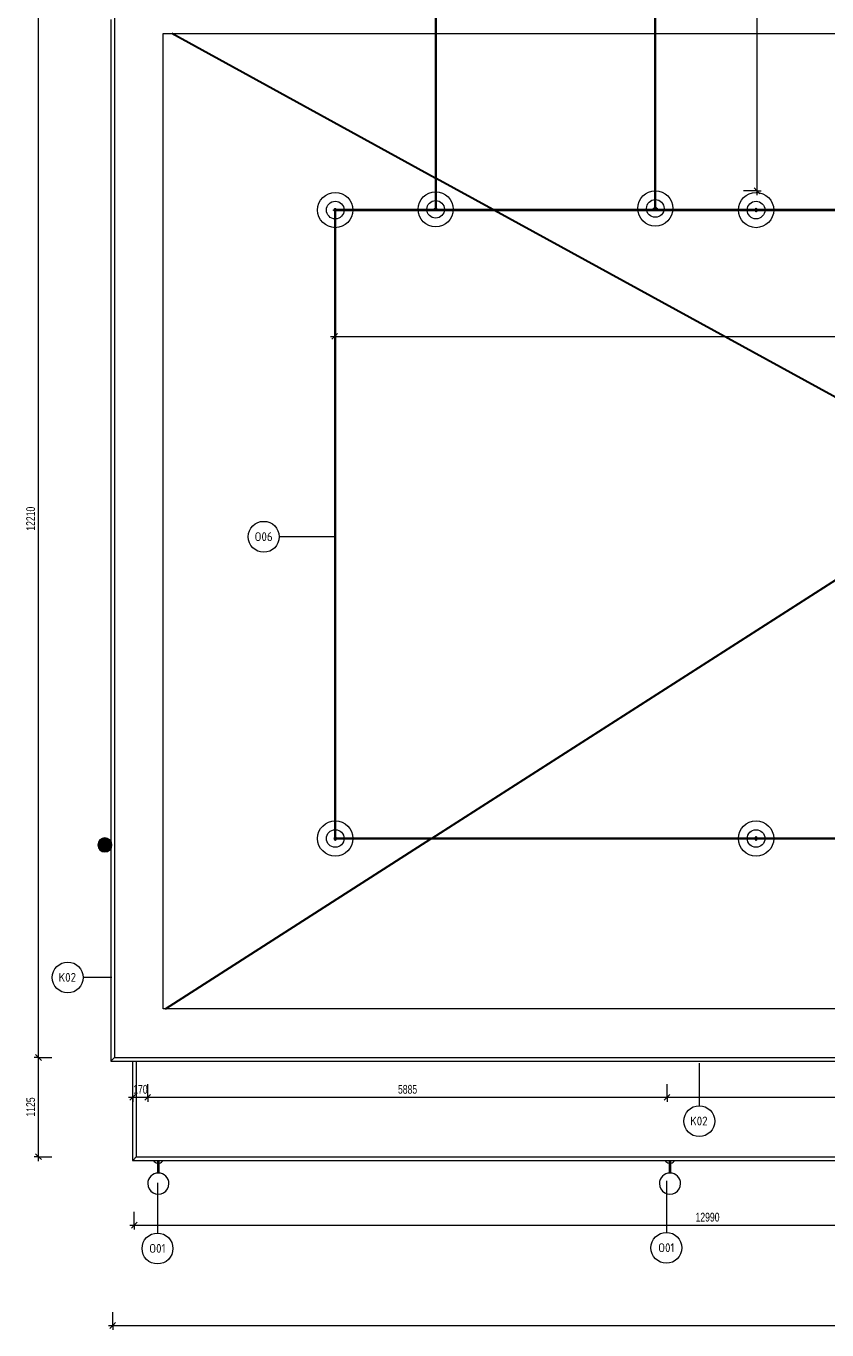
# Model space of a CAD drawing. Header units: millimetres. Extents: x -2665 to 226309, y -45352 to 20466.
# Drawn here: x -2665 to 6413, y -31229 to -16450 of the extents above; entities that cross this region are included whole.
import ezdxf

# ---------------------------------------------------------------- set-up
doc = ezdxf.new("R2010")
doc.units = ezdxf.units.MM
for name, color, linetype, lineweight in [('A-ANNO-DIMS', 211, 'Continuous', 9), ('A-ANNO-DIMS-50', 211, 'Continuous', 9), ('A-FLOR-HRAL', 11, 'Continuous', 13), ('A-FLOR-HRAL-IDEN', 2, 'Continuous', 9), ('A-ROOF', 132, 'Continuous', 13), ('A-ROOF-IDEN', 132, 'Continuous', 9), ('A-ROOF-OTLN', 132, 'Continuous', 13), ('E-LITE-EQPM', 33, 'Continuous', 13), ('E-LITE-EQPM-IDEN', 33, 'Continuous', 9), ('E-POWR-DROP', 130, 'Continuous', 13), ('Q-SPCQ', 91, 'Continuous', 13)]:
    doc.layers.add(name, color=color, linetype=linetype, lineweight=lineweight)
doc.styles.add('Arial_1', font='arial.ttf', dxfattribs={"width": 0.7, "height": 100})
doc.styles.add('ISOCPEUR', font='isocpeur.ttf', dxfattribs={"width": 0.9, "height": 100})
doc.dimstyles.new('Vnitřní_-_průhledné', dxfattribs={"dimscale": 304.8, "dimtxt": 102.02594, "dimasz": 0.213255, "dimexe": 0.164042, "dimexo": 0.0625, "dimgap": 0.032808, "dimtad": 1, "dimdec": 0, "dimrnd": 5, "dimzin": 0, "dimdsep": 46, "dimtxsty": 'Arial_1', "dimblk1": 'OBLIQUE', "dimblk2": 'OBLIQUE', "dimsah": 1, "dimcen": 0.09, "dimdle": 0.164042, "dimazin": 0, "dimtfac": 1, "dimtdec": 4, "dimtix": 1, "dimtmove": 0, "dimatfit": 3, "dimfxl": 0.492126, "dimfxlon": 1, "dimtvp": 1, "dimtolj": 1, "dimtzin": 0, "dimarcsym": 2})

# ---------------------------------------------------------------- blocks, each defined once
blk = doc.blocks.new('parapet_ext - parapet_ext-V14-STŘECHA NÁVRH A')
at = {"layer": 'Q-SPCQ'}
h = blk.add_hatch(dxfattribs=at)
h.set_pattern_fill('FP_13', color=11, style=0, pattern_type=2)
h.set_pattern_definition([(315, (20538.8, -1405.4), (176.7767, 176.7767), [])])
h.paths.add_polyline_path([(-400, 300), (-400, 300), (166, 300)])
blk = doc.blocks.new('Zábradlí - Záchytný systém kotva-1301747-STŘECHA NÁVRH A')
at = {"layer": 'A-FLOR-HRAL', "flags": 128}
for points in [[(-17, -4), (-17, -4), (-17, -4), (-17, -4), (-18, -4), (-18, -4), (-18, -4), (-18, -4), (-18, -4), (-18, -4), (-19, -4), (-19, -4), (-19, -4), (-19, -3), (-19, -3), (-19, -3), (-19, -3), (-19, -3), (-20, -3), (-20, -3), (-20, -3), (-20, -3), (-20, -3), (-20, -2), (-20, -2), (-20, -2), (-20, -2), (-21, -2), (-21, -2), (-21, -2), (-21, -1), (-21, -1), (-21, -1), (-21, -1), (-21, -1), (-21, -1), (-21, -1), (-21, 0), (-21, 0), (-21, 0), (-21, 0), (-21, 0), (-21, 0), (-21, 1), (-21, 1), (-21, 1), (-21, 1), (-21, 1), (-21, 1), (-21, 2), (-21, 2), (-21, 2), (-20, 2), (-20, 2), (-20, 2), (-20, 2), (-20, 2), (-20, 3), (-20, 3), (-20, 3), (-20, 3), (-20, 3), (-19, 3), (-19, 3), (-19, 3), (-19, 3), (-19, 4), (-19, 4), (-19, 4), (-18, 4), (-18, 4), (-18, 4), (-18, 4), (-18, 4), (-18, 4), (-18, 4), (-17, 4), (-17, 4), (-17, 4), (-17, 4)], [(-17, 4), (-17, 4), (-17, 4), (-17, 4), (-17, 4), (-17, 4), (-16, 4), (-16, 4), (-16, 4), (-16, 4), (-16, 4), (-15, 4), (-15, 4), (-15, 4), (-14, 4), (-14, 4)], [(17, 4), (17, 4), (17, 4), (17, 4), (17, 4), (17, 4), (16, 4), (16, 4), (16, 4), (16, 4), (16, 4), (15, 4), (15, 4), (15, 4), (14, 4), (14, 4), (13, 4), (13, 4), (13, 4), (12, 4), (12, 4), (11, 4), (11, 4), (10, 4), (10, 4), (9, 4), (8, 4), (8, 4), (7, 4), (7, 4), (6, 4), (5, 4), (5, 4), (4, 4), (3, 4), (3, 4), (2, 4), (1, 4), (1, 4), (0, 4), (-1, 4), (-1, 4), (-2, 4), (-3, 4), (-3, 4), (-4, 4), (-5, 4), (-5, 4), (-6, 4), (-6, 4), (-7, 4), (-8, 4), (-8, 4), (-9, 4), (-9, 4), (-10, 4), (-11, 4), (-11, 4), (-12, 4), (-12, 4), (-13, 4), (-13, 4), (-13, 4), (-14, 4), (-14, 4), (-15, 4), (-15, 4), (-15, 4), (-15, 4), (-16, 4), (-16, 4), (-16, 4), (-16, 4), (-17, 4), (-17, 4), (-17, 4), (-17, 4), (-17, 4), (-17, 4), (-17, 4)], [(14, 4), (14, 4), (14, 4), (15, 4), (15, 4), (15, 4), (16, 4), (16, 4), (16, 4), (16, 4), (16, 4), (17, 4), (17, 4), (17, 4), (17, 4), (17, 4), (17, 4)], [(17, 4), (17, 4), (17, 4), (17, 4), (17, 4), (18, 4), (18, 4), (18, 4), (18, 4), (18, 4), (18, 4), (19, 4), (19, 4), (19, 3), (19, 3), (19, 3), (19, 3), (19, 3), (19, 3), (20, 3), (20, 3), (20, 3), (20, 3), (20, 2), (20, 2), (20, 2), (20, 2), (20, 2), (20, 2), (21, 2), (21, 1), (21, 1), (21, 1), (21, 1), (21, 1), (21, 1), (21, 1), (21, 0), (21, 0), (21, 0), (21, 0), (21, 0), (21, 0), (21, -1), (21, -1), (21, -1), (21, -1), (21, -1), (21, -1), (21, -2), (20, -2), (20, -2), (20, -2), (20, -2), (20, -2), (20, -2), (20, -2), (20, -3), (20, -3), (20, -3), (20, -3), (19, -3), (19, -3), (19, -3), (19, -3), (19, -3), (19, -4), (19, -4), (18, -4), (18, -4), (18, -4), (18, -4), (18, -4), (18, -4), (18, -4), (17, -4), (17, -4), (17, -4), (17, -4), (17, -4)], [(-14, -4), (-14, -4), (-15, -4), (-15, -4), (-15, -4), (-15, -4), (-16, -4), (-16, -4), (-16, -4), (-16, -4), (-17, -4), (-17, -4), (-17, -4), (-17, -4), (-17, -4), (-17, -4), (-17, -4)], [(-17, -4), (-17, -4), (-17, -4), (-17, -4), (-17, -4), (-17, -4), (-16, -4), (-16, -4), (-16, -4), (-16, -4), (-16, -4), (-15, -4), (-15, -4), (-15, -4), (-14, -4), (-14, -4), (-14, -4), (-13, -4), (-13, -4), (-12, -4), (-12, -4), (-11, -4), (-11, -4), (-10, -4), (-10, -4), (-9, -4), (-9, -4), (-8, -4), (-7, -4), (-7, -4), (-6, -4), (-6, -4), (-5, -4), (-4, -4), (-4, -4), (-3, -4), (-2, -4), (-2, -4), (-1, -4), (0, -4), (0, -4), (1, -4), (2, -4), (2, -4), (3, -4), (4, -4), (4, -4), (5, -4), (6, -4), (6, -4), (7, -4), (8, -4), (8, -4), (9, -4), (9, -4), (10, -4), (10, -4), (11, -4), (11, -4), (12, -4), (12, -4), (13, -4), (13, -4), (14, -4), (14, -4), (14, -4), (15, -4), (15, -4), (15, -4), (16, -4), (16, -4), (16, -4), (16, -4), (16, -4), (17, -4), (17, -4), (17, -4), (17, -4), (17, -4), (17, -4)], [(17, -4), (17, -4), (17, -4), (17, -4), (17, -4), (17, -4), (16, -4), (16, -4), (16, -4), (16, -4), (16, -4), (15, -4), (15, -4), (15, -4), (14, -4), (14, -4)]]:
    blk.add_lwpolyline(points, dxfattribs=at)
at = {"layer": 'A-FLOR-HRAL'}
for radius in [200, 100]:
    blk.add_circle((0, 0), radius, dxfattribs=at)
for radius, start, end in [(15, 109.6343, 160.3657), (12, 114.8172, 155.1828), (10, 120, 150), (15, 15.5155, 70.3657), (12, 19.6686, 65.1828), (10, 23.8217, 60), (15, 199.6343, 344.5393), (12, 204.8172, 340.3999), (10, 210, 336.2605)]:
    blk.add_arc((0, 0), radius, start, end, dxfattribs=at)
blk = doc.blocks.new('Zábradlí - Záchytný systém kotva-V17-STŘECHA NÁVRH A')
at = {"layer": 'A-FLOR-HRAL', "flags": 128}
for points in [[(-17, -4), (-17, -4), (-17, -4), (-17, -4), (-18, -4), (-18, -4), (-18, -4), (-18, -4), (-18, -4), (-18, -4), (-19, -4), (-19, -4), (-19, -4), (-19, -3), (-19, -3), (-19, -3), (-19, -3), (-19, -3), (-20, -3), (-20, -3), (-20, -3), (-20, -3), (-20, -3), (-20, -2), (-20, -2), (-20, -2), (-20, -2), (-21, -2), (-21, -2), (-21, -2), (-21, -1), (-21, -1), (-21, -1), (-21, -1), (-21, -1), (-21, -1), (-21, -1), (-21, 0), (-21, 0), (-21, 0), (-21, 0), (-21, 0), (-21, 0), (-21, 1), (-21, 1), (-21, 1), (-21, 1), (-21, 1), (-21, 1), (-21, 2), (-21, 2), (-21, 2), (-20, 2), (-20, 2), (-20, 2), (-20, 2), (-20, 2), (-20, 3), (-20, 3), (-20, 3), (-20, 3), (-20, 3), (-19, 3), (-19, 3), (-19, 3), (-19, 3), (-19, 4), (-19, 4), (-19, 4), (-18, 4), (-18, 4), (-18, 4), (-18, 4), (-18, 4), (-18, 4), (-18, 4), (-17, 4), (-17, 4), (-17, 4), (-17, 4)], [(-17, 4), (-17, 4), (-17, 4), (-17, 4), (-17, 4), (-17, 4), (-16, 4), (-16, 4), (-16, 4), (-16, 4), (-16, 4), (-15, 4), (-15, 4), (-15, 4), (-14, 4), (-14, 4)], [(17, 4), (17, 4), (17, 4), (17, 4), (17, 4), (17, 4), (16, 4), (16, 4), (16, 4), (16, 4), (16, 4), (15, 4), (15, 4), (15, 4), (14, 4), (14, 4), (13, 4), (13, 4), (13, 4), (12, 4), (12, 4), (11, 4), (11, 4), (10, 4), (10, 4), (9, 4), (8, 4), (8, 4), (7, 4), (7, 4), (6, 4), (5, 4), (5, 4), (4, 4), (3, 4), (3, 4), (2, 4), (1, 4), (1, 4), (0, 4), (-1, 4), (-1, 4), (-2, 4), (-3, 4), (-3, 4), (-4, 4), (-5, 4), (-5, 4), (-6, 4), (-6, 4), (-7, 4), (-8, 4), (-8, 4), (-9, 4), (-9, 4), (-10, 4), (-11, 4), (-11, 4), (-12, 4), (-12, 4), (-13, 4), (-13, 4), (-13, 4), (-14, 4), (-14, 4), (-15, 4), (-15, 4), (-15, 4), (-15, 4), (-16, 4), (-16, 4), (-16, 4), (-16, 4), (-17, 4), (-17, 4), (-17, 4), (-17, 4), (-17, 4), (-17, 4), (-17, 4)], [(14, 4), (14, 4), (14, 4), (15, 4), (15, 4), (15, 4), (16, 4), (16, 4), (16, 4), (16, 4), (16, 4), (17, 4), (17, 4), (17, 4), (17, 4), (17, 4), (17, 4)], [(17, 4), (17, 4), (17, 4), (17, 4), (17, 4), (18, 4), (18, 4), (18, 4), (18, 4), (18, 4), (18, 4), (19, 4), (19, 4), (19, 3), (19, 3), (19, 3), (19, 3), (19, 3), (19, 3), (20, 3), (20, 3), (20, 3), (20, 3), (20, 2), (20, 2), (20, 2), (20, 2), (20, 2), (20, 2), (21, 2), (21, 1), (21, 1), (21, 1), (21, 1), (21, 1), (21, 1), (21, 1), (21, 0), (21, 0), (21, 0), (21, 0), (21, 0), (21, 0), (21, -1), (21, -1), (21, -1), (21, -1), (21, -1), (21, -1), (21, -2), (20, -2), (20, -2), (20, -2), (20, -2), (20, -2), (20, -2), (20, -2), (20, -3), (20, -3), (20, -3), (20, -3), (19, -3), (19, -3), (19, -3), (19, -3), (19, -3), (19, -4), (19, -4), (18, -4), (18, -4), (18, -4), (18, -4), (18, -4), (18, -4), (18, -4), (17, -4), (17, -4), (17, -4), (17, -4), (17, -4)], [(-14, -4), (-14, -4), (-15, -4), (-15, -4), (-15, -4), (-15, -4), (-16, -4), (-16, -4), (-16, -4), (-16, -4), (-17, -4), (-17, -4), (-17, -4), (-17, -4), (-17, -4), (-17, -4), (-17, -4)], [(-17, -4), (-17, -4), (-17, -4), (-17, -4), (-17, -4), (-17, -4), (-16, -4), (-16, -4), (-16, -4), (-16, -4), (-16, -4), (-15, -4), (-15, -4), (-15, -4), (-14, -4), (-14, -4), (-14, -4), (-13, -4), (-13, -4), (-12, -4), (-12, -4), (-11, -4), (-11, -4), (-10, -4), (-10, -4), (-9, -4), (-9, -4), (-8, -4), (-7, -4), (-7, -4), (-6, -4), (-6, -4), (-5, -4), (-4, -4), (-4, -4), (-3, -4), (-2, -4), (-2, -4), (-1, -4), (0, -4), (0, -4), (1, -4), (2, -4), (2, -4), (3, -4), (4, -4), (4, -4), (5, -4), (6, -4), (6, -4), (7, -4), (8, -4), (8, -4), (9, -4), (9, -4), (10, -4), (10, -4), (11, -4), (11, -4), (12, -4), (12, -4), (13, -4), (13, -4), (14, -4), (14, -4), (14, -4), (15, -4), (15, -4), (15, -4), (16, -4), (16, -4), (16, -4), (16, -4), (16, -4), (17, -4), (17, -4), (17, -4), (17, -4), (17, -4), (17, -4)], [(17, -4), (17, -4), (17, -4), (17, -4), (17, -4), (17, -4), (16, -4), (16, -4), (16, -4), (16, -4), (16, -4), (15, -4), (15, -4), (15, -4), (14, -4), (14, -4)]]:
    blk.add_lwpolyline(points, dxfattribs=at)
at = {"layer": 'A-FLOR-HRAL'}
for radius in [200, 100]:
    blk.add_circle((0, 0), radius, dxfattribs=at)
for radius, start, end in [(15, 109.6343, 164.4845), (12, 114.8172, 160.3314), (10, 120, 156.1783), (15, 15.5155, 70.3657), (12, 19.6686, 65.1828), (10, 23.8217, 60), (15, 195.4607, 250.3657), (12, 199.6001, 245.1828), (10, 203.7395, 240), (15, 289.6343, 344.5393), (10, 300, 336.2605), (12, 294.8172, 340.3999)]:
    blk.add_arc((0, 0), radius, start, end, dxfattribs=at)
blk = doc.blocks.new('Zábradlí - Zábradlí-1224775-STŘECHA NÁVRH A')
for name, p, rotation in [('Zábradlí - Záchytný systém kotva-1301747-STŘECHA NÁVRH A', (840, -18535), 180), ('Zábradlí - Záchytný systém kotva-V17-STŘECHA NÁVRH A', (5610, -18535), 89.99999999999982), ('Zábradlí - Záchytný systém kotva-V17-STŘECHA NÁVRH A', (10381, -18535), 89.99999999999982), ('Zábradlí - Záchytný systém kotva-1301747-STŘECHA NÁVRH A', (15151, -18535), 89.99999999999982), ('Zábradlí - Záchytný systém kotva-1301747-STŘECHA NÁVRH A', (840, -25659), 269.9999999999998), ('Zábradlí - Záchytný systém kotva-V17-STŘECHA NÁVRH A', (5610, -25659), 269.9999999999998), ('Zábradlí - Záchytný systém kotva-V17-STŘECHA NÁVRH A', (10381, -25659), 269.9999999999998)]:
    blk.add_blockref(name, p, dxfattribs=dict(rotation=rotation))
blk.add_blockref('Zábradlí - Záchytný systém kotva-1301747-STŘECHA NÁVRH A', (15151, -25659))
blk = doc.blocks.new('Typ horního madla - Horní madlo_Vnitřní_-1225290-STŘECHA NÁVRH A')
at = {"layer": 'A-FLOR-HRAL'}
for p, q in [((835, -18530), (835, -18531)), ((1959, -18530), (835, -18530)), ((835, -18539), (835, -25664)), ((845, -25654), (845, -18540)), ((845, -18540), (5606, -18540)), ((5606, -18530), (1997, -18530)), ((10377, -18530), (5614, -18530)), ((5614, -18540), (10377, -18540)), ((15147, -18530), (10385, -18530)), ((10385, -18540), (15146, -18540)), ((15146, -18540), (15146, -25654)), ((15156, -18530), (15155, -18530)), ((15156, -25655), (15156, -18530)), ((835, -25664), (836, -25664)), ((844, -25664), (5606, -25664)), ((5606, -25654), (845, -25654)), ((10377, -25654), (5614, -25654)), ((5614, -25664), (10377, -25664)), ((15146, -25654), (10385, -25654)), ((10385, -25664), (15156, -25664)), ((15156, -25664), (15156, -25663))]:
    blk.add_line(p, q, dxfattribs=at)
at = {"layer": 'A-FLOR-HRAL', "flags": 128}
for points in [[(835, -25664), (835, -25664), (835, -25663)], [(835, -25663), (835, -25664), (835, -25664)], [(844, -25654), (844, -25654), (845, -25654)], [(845, -25654), (844, -25654), (844, -25654)]]:
    blk.add_lwpolyline(points, dxfattribs=at)
at = {"layer": 'A-FLOR-HRAL'}
for points, knots in [([(835, -18531), (835, -18531), (835, -18530), (835, -18530), (835, -18530), (835, -18530)], [0.8333333, 0.8333333, 0.8333333, 0.8333333, 0.875, 0.9166667, 1, 1, 1, 1]), ([(845, -18540), (845, -18540), (845, -18540), (844, -18540), (844, -18539), (844, -18539)], [0, 0, 0, 0, 0.0833333, 0.125, 0.1666667, 0.1666667, 0.1666667, 0.1666667]), ([(15146, -18540), (15146, -18540), (15147, -18540), (15147, -18540), (15147, -18539), (15147, -18539)], [0, 0, 0, 0, 0.0833333, 0.125, 0.1666667, 0.1666667, 0.1666667, 0.1666667]), ([(15156, -18531), (15156, -18531), (15156, -18530), (15156, -18530), (15156, -18530), (15156, -18530)], [0.8333333, 0.8333333, 0.8333333, 0.8333333, 0.875, 0.9166667, 1, 1, 1, 1]), ([(15147, -25654), (15147, -25654), (15147, -25654), (15147, -25654), (15146, -25654), (15146, -25654)], [-0.1666667, -0.1666667, -0.1666667, -0.1666667, -0.125, -0.0833333, 0, 0, 0, 0]), ([(15156, -25664), (15156, -25664), (15156, -25664), (15156, -25663), (15156, -25663), (15156, -25663)], [-1, -1, -1, -1, -0.9166667, -0.875, -0.8333333, -0.8333333, -0.8333333, -0.8333333])]:
    blk.add_open_spline(points, degree=3, knots=knots, dxfattribs=at)
blk = doc.blocks.new('Typ horního madla - Horní madlo_Vnitřní_-V18-STŘECHA NÁVRH A')
at = {"layer": 'A-FLOR-HRAL'}
for p, q in [((835, -18530), (1959, -18530)), ((835, -18531), (835, -18530)), ((835, -25664), (835, -18539)), ((845, -18540), (1973, -18540)), ((845, -25654), (845, -18540)), ((1983, -18540), (5606, -18540)), ((1997, -18530), (4463, -18530)), ((4473, -18530), (5606, -18530)), ((5614, -18530), (10377, -18530)), ((5614, -18540), (10377, -18540)), ((10385, -18530), (15147, -18530)), ((10385, -18540), (15146, -18540)), ((15146, -18540), (15146, -25654)), ((15155, -18530), (15156, -18530)), ((15156, -18530), (15156, -25655)), ((836, -25664), (835, -25664)), ((5606, -25664), (844, -25664)), ((5606, -25654), (845, -25654)), ((10377, -25654), (5614, -25654)), ((10377, -25664), (5614, -25664)), ((15146, -25654), (10385, -25654)), ((15156, -25664), (10385, -25664)), ((15156, -25663), (15156, -25664))]:
    blk.add_line(p, q, dxfattribs=at)
blk = doc.blocks.new('Zábradlí - Záchytný systém kotva-V23-STŘECHA NÁVRH A')
at = {"layer": 'A-FLOR-HRAL', "flags": 128}
for points in [[(-17, -4), (-17, -4), (-17, -4), (-17, -4), (-18, -4), (-18, -4), (-18, -4), (-18, -4), (-18, -4), (-18, -4), (-19, -4), (-19, -4), (-19, -4), (-19, -3), (-19, -3), (-19, -3), (-19, -3), (-19, -3), (-20, -3), (-20, -3), (-20, -3), (-20, -3), (-20, -3), (-20, -2), (-20, -2), (-20, -2), (-20, -2), (-21, -2), (-21, -2), (-21, -2), (-21, -1), (-21, -1), (-21, -1), (-21, -1), (-21, -1), (-21, -1), (-21, -1), (-21, 0), (-21, 0), (-21, 0), (-21, 0), (-21, 0), (-21, 0), (-21, 1), (-21, 1), (-21, 1), (-21, 1), (-21, 1), (-21, 1), (-21, 2), (-21, 2), (-21, 2), (-20, 2), (-20, 2), (-20, 2), (-20, 2), (-20, 2), (-20, 3), (-20, 3), (-20, 3), (-20, 3), (-20, 3), (-19, 3), (-19, 3), (-19, 3), (-19, 3), (-19, 4), (-19, 4), (-19, 4), (-18, 4), (-18, 4), (-18, 4), (-18, 4), (-18, 4), (-18, 4), (-18, 4), (-17, 4), (-17, 4), (-17, 4), (-17, 4)], [(-17, 4), (-17, 4), (-17, 4), (-17, 4), (-17, 4), (-17, 4), (-16, 4), (-16, 4), (-16, 4), (-16, 4), (-16, 4), (-15, 4), (-15, 4), (-15, 4), (-14, 4), (-14, 4)], [(17, 4), (17, 4), (17, 4), (17, 4), (17, 4), (17, 4), (16, 4), (16, 4), (16, 4), (16, 4), (16, 4), (15, 4), (15, 4), (15, 4), (14, 4), (14, 4), (13, 4), (13, 4), (13, 4), (12, 4), (12, 4), (11, 4), (11, 4), (10, 4), (10, 4), (9, 4), (8, 4), (8, 4), (7, 4), (7, 4), (6, 4), (5, 4), (5, 4), (4, 4), (3, 4), (3, 4), (2, 4), (1, 4), (1, 4), (0, 4), (-1, 4), (-1, 4), (-2, 4), (-3, 4), (-3, 4), (-4, 4), (-5, 4), (-5, 4), (-6, 4), (-6, 4), (-7, 4), (-8, 4), (-8, 4), (-9, 4), (-9, 4), (-10, 4), (-11, 4), (-11, 4), (-12, 4), (-12, 4), (-13, 4), (-13, 4), (-13, 4), (-14, 4), (-14, 4), (-15, 4), (-15, 4), (-15, 4), (-15, 4), (-16, 4), (-16, 4), (-16, 4), (-16, 4), (-17, 4), (-17, 4), (-17, 4), (-17, 4), (-17, 4), (-17, 4), (-17, 4)], [(14, 4), (14, 4), (14, 4), (15, 4), (15, 4), (15, 4), (16, 4), (16, 4), (16, 4), (16, 4), (16, 4), (17, 4), (17, 4), (17, 4), (17, 4), (17, 4), (17, 4)], [(17, 4), (17, 4), (17, 4), (17, 4), (17, 4), (18, 4), (18, 4), (18, 4), (18, 4), (18, 4), (18, 4), (19, 4), (19, 4), (19, 3), (19, 3), (19, 3), (19, 3), (19, 3), (19, 3), (20, 3), (20, 3), (20, 3), (20, 3), (20, 2), (20, 2), (20, 2), (20, 2), (20, 2), (20, 2), (21, 2), (21, 1), (21, 1), (21, 1), (21, 1), (21, 1), (21, 1), (21, 1), (21, 0), (21, 0), (21, 0), (21, 0), (21, 0), (21, 0), (21, -1), (21, -1), (21, -1), (21, -1), (21, -1), (21, -1), (21, -2), (20, -2), (20, -2), (20, -2), (20, -2), (20, -2), (20, -2), (20, -2), (20, -3), (20, -3), (20, -3), (20, -3), (19, -3), (19, -3), (19, -3), (19, -3), (19, -3), (19, -4), (19, -4), (18, -4), (18, -4), (18, -4), (18, -4), (18, -4), (18, -4), (18, -4), (17, -4), (17, -4), (17, -4), (17, -4), (17, -4)], [(-14, -4), (-14, -4), (-15, -4), (-15, -4), (-15, -4), (-15, -4), (-16, -4), (-16, -4), (-16, -4), (-16, -4), (-17, -4), (-17, -4), (-17, -4), (-17, -4), (-17, -4), (-17, -4), (-17, -4)], [(-17, -4), (-17, -4), (-17, -4), (-17, -4), (-17, -4), (-17, -4), (-16, -4), (-16, -4), (-16, -4), (-16, -4), (-16, -4), (-15, -4), (-15, -4), (-15, -4), (-14, -4), (-14, -4), (-14, -4), (-13, -4), (-13, -4), (-12, -4), (-12, -4), (-11, -4), (-11, -4), (-10, -4), (-10, -4), (-9, -4), (-9, -4), (-8, -4), (-7, -4), (-7, -4), (-6, -4), (-6, -4), (-5, -4), (-4, -4), (-4, -4), (-3, -4), (-2, -4), (-2, -4), (-1, -4), (0, -4), (0, -4), (1, -4), (2, -4), (2, -4), (3, -4), (4, -4), (4, -4), (5, -4), (6, -4), (6, -4), (7, -4), (8, -4), (8, -4), (9, -4), (9, -4), (10, -4), (10, -4), (11, -4), (11, -4), (12, -4), (12, -4), (13, -4), (13, -4), (14, -4), (14, -4), (14, -4), (15, -4), (15, -4), (15, -4), (16, -4), (16, -4), (16, -4), (16, -4), (16, -4), (17, -4), (17, -4), (17, -4), (17, -4), (17, -4), (17, -4)], [(17, -4), (17, -4), (17, -4), (17, -4), (17, -4), (17, -4), (16, -4), (16, -4), (16, -4), (16, -4), (16, -4), (15, -4), (15, -4), (15, -4), (14, -4), (14, -4)]]:
    blk.add_lwpolyline(points, dxfattribs=at)
at = {"layer": 'A-FLOR-HRAL'}
for radius in [200, 100]:
    blk.add_circle((0, 0), radius, dxfattribs=at)
for radius, start, end in [(15, 123.0857, 164.4845), (12, 114.8172, 160.3314), (10, 120, 156.1783), (12, 19.6686, 65.1828), (10, 23.8217, 60), (15, 15.5155, 56.9143), (15, 195.4607, 250.3657), (12, 199.6001, 245.1828), (10, 203.7395, 240), (15, 289.6343, 344.5393), (10, 300, 336.2605), (12, 294.8172, 340.3999)]:
    blk.add_arc((0, 0), radius, start, end, dxfattribs=at)
blk = doc.blocks.new('Zábradlí - Záchytný systém kotva-V24-STŘECHA NÁVRH A')
at = {"layer": 'A-FLOR-HRAL', "flags": 128}
for points in [[(-17, -4), (-17, -4), (-17, -4), (-17, -4), (-18, -4), (-18, -4), (-18, -4), (-18, -4), (-18, -4), (-18, -4), (-19, -4), (-19, -4), (-19, -4), (-19, -3), (-19, -3), (-19, -3), (-19, -3), (-19, -3), (-20, -3), (-20, -3), (-20, -3), (-20, -3), (-20, -3), (-20, -2), (-20, -2), (-20, -2), (-20, -2), (-21, -2), (-21, -2), (-21, -2), (-21, -1), (-21, -1), (-21, -1), (-21, -1), (-21, -1), (-21, -1), (-21, -1), (-21, 0), (-21, 0), (-21, 0), (-21, 0), (-21, 0), (-21, 0), (-21, 1), (-21, 1), (-21, 1), (-21, 1), (-21, 1), (-21, 1), (-21, 2), (-21, 2), (-21, 2), (-20, 2), (-20, 2), (-20, 2), (-20, 2), (-20, 2), (-20, 3), (-20, 3), (-20, 3), (-20, 3), (-20, 3), (-19, 3), (-19, 3), (-19, 3), (-19, 3), (-19, 4), (-19, 4), (-19, 4), (-18, 4), (-18, 4), (-18, 4), (-18, 4), (-18, 4), (-18, 4), (-18, 4), (-17, 4), (-17, 4), (-17, 4), (-17, 4)], [(-17, 4), (-17, 4), (-17, 4), (-17, 4), (-17, 4), (-17, 4), (-16, 4), (-16, 4), (-16, 4), (-16, 4), (-16, 4), (-15, 4), (-15, 4), (-15, 4), (-14, 4), (-14, 4)], [(17, 4), (17, 4), (17, 4), (17, 4), (17, 4), (17, 4), (16, 4), (16, 4), (16, 4), (16, 4), (16, 4), (15, 4), (15, 4), (15, 4), (14, 4), (14, 4), (13, 4), (13, 4), (13, 4), (12, 4), (12, 4), (11, 4), (11, 4), (10, 4), (10, 4), (9, 4), (8, 4), (8, 4), (7, 4), (7, 4), (6, 4), (5, 4), (5, 4), (4, 4), (3, 4), (3, 4), (2, 4), (1, 4), (1, 4), (0, 4), (-1, 4), (-1, 4), (-2, 4), (-3, 4), (-3, 4), (-4, 4), (-5, 4), (-5, 4), (-6, 4), (-6, 4), (-7, 4), (-8, 4), (-8, 4), (-9, 4), (-9, 4), (-10, 4), (-11, 4), (-11, 4), (-12, 4), (-12, 4), (-13, 4), (-13, 4), (-13, 4), (-14, 4), (-14, 4), (-15, 4), (-15, 4), (-15, 4), (-15, 4), (-16, 4), (-16, 4), (-16, 4), (-16, 4), (-17, 4), (-17, 4), (-17, 4), (-17, 4), (-17, 4), (-17, 4), (-17, 4)], [(14, 4), (14, 4), (14, 4), (15, 4), (15, 4), (15, 4), (16, 4), (16, 4), (16, 4), (16, 4), (16, 4), (17, 4), (17, 4), (17, 4), (17, 4), (17, 4), (17, 4)], [(17, 4), (17, 4), (17, 4), (17, 4), (17, 4), (18, 4), (18, 4), (18, 4), (18, 4), (18, 4), (18, 4), (19, 4), (19, 4), (19, 3), (19, 3), (19, 3), (19, 3), (19, 3), (19, 3), (20, 3), (20, 3), (20, 3), (20, 3), (20, 2), (20, 2), (20, 2), (20, 2), (20, 2), (20, 2), (21, 2), (21, 1), (21, 1), (21, 1), (21, 1), (21, 1), (21, 1), (21, 1), (21, 0), (21, 0), (21, 0), (21, 0), (21, 0), (21, 0), (21, -1), (21, -1), (21, -1), (21, -1), (21, -1), (21, -1), (21, -2), (20, -2), (20, -2), (20, -2), (20, -2), (20, -2), (20, -2), (20, -2), (20, -3), (20, -3), (20, -3), (20, -3), (19, -3), (19, -3), (19, -3), (19, -3), (19, -3), (19, -4), (19, -4), (18, -4), (18, -4), (18, -4), (18, -4), (18, -4), (18, -4), (18, -4), (17, -4), (17, -4), (17, -4), (17, -4), (17, -4)], [(-14, -4), (-14, -4), (-15, -4), (-15, -4), (-15, -4), (-15, -4), (-16, -4), (-16, -4), (-16, -4), (-16, -4), (-17, -4), (-17, -4), (-17, -4), (-17, -4), (-17, -4), (-17, -4), (-17, -4)], [(-17, -4), (-17, -4), (-17, -4), (-17, -4), (-17, -4), (-17, -4), (-16, -4), (-16, -4), (-16, -4), (-16, -4), (-16, -4), (-15, -4), (-15, -4), (-15, -4), (-14, -4), (-14, -4), (-14, -4), (-13, -4), (-13, -4), (-12, -4), (-12, -4), (-11, -4), (-11, -4), (-10, -4), (-10, -4), (-9, -4), (-9, -4), (-8, -4), (-7, -4), (-7, -4), (-6, -4), (-6, -4), (-5, -4), (-4, -4), (-4, -4), (-3, -4), (-2, -4), (-2, -4), (-1, -4), (0, -4), (0, -4), (1, -4), (2, -4), (2, -4), (3, -4), (4, -4), (4, -4), (5, -4), (6, -4), (6, -4), (7, -4), (8, -4), (8, -4), (9, -4), (9, -4), (10, -4), (10, -4), (11, -4), (11, -4), (12, -4), (12, -4), (13, -4), (13, -4), (14, -4), (14, -4), (14, -4), (15, -4), (15, -4), (15, -4), (16, -4), (16, -4), (16, -4), (16, -4), (16, -4), (17, -4), (17, -4), (17, -4), (17, -4), (17, -4), (17, -4)], [(17, -4), (17, -4), (17, -4), (17, -4), (17, -4), (17, -4), (16, -4), (16, -4), (16, -4), (16, -4), (16, -4), (15, -4), (15, -4), (15, -4), (14, -4), (14, -4)]]:
    blk.add_lwpolyline(points, dxfattribs=at)
at = {"layer": 'A-FLOR-HRAL'}
for radius in [200, 100]:
    blk.add_circle((0, 0), radius, dxfattribs=at)
for radius, start, end in [(15, 109.6343, 164.4845), (12, 114.8172, 160.3314), (10, 120, 156.1783), (15, 15.5155, 70.3657), (12, 19.6686, 65.1828), (10, 23.8217, 60), (15, 236.9143, 303.0857)]:
    blk.add_arc((0, 0), radius, start, end, dxfattribs=at)
blk = doc.blocks.new('Zábradlí - Zábradlí-1236403-STŘECHA NÁVRH A')
at = {"rotation": 180}
blk.add_blockref('Zábradlí - Záchytný systém kotva-V23-STŘECHA NÁVRH A', (4468, -18517), dxfattribs=at)
blk.add_blockref('Zábradlí - Záchytný systém kotva-V24-STŘECHA NÁVRH A', (1978, -18527))
blk = doc.blocks.new('Typ horního madla - Horní madlo_Vnitřní_-1236408-STŘECHA NÁVRH A')
at = {"layer": 'A-FLOR-HRAL'}
for p, q in [((1973, -13163), (1973, -18523)), ((1983, -18523), (1983, -13163)), ((4463, -13156), (4463, -18513)), ((4473, -18513), (4473, -13156)), ((1973, -18531), (1973, -18540)), ((1973, -18540), (1983, -18540)), ((1983, -18540), (1983, -18531)), ((4463, -18521), (4463, -18530)), ((4463, -18530), (4473, -18530)), ((4473, -18530), (4473, -18521))]:
    blk.add_line(p, q, dxfattribs=at)
blk = doc.blocks.new('Typ horního madla - Horní madlo_Vnitřní_-V25-STŘECHA NÁVRH A')
at = {"layer": 'A-FLOR-HRAL'}
for p, q in [((1973, -13163), (1973, -18523)), ((1983, -13163), (1983, -18523)), ((4463, -18513), (4463, -13156)), ((4473, -18513), (4473, -13156)), ((4463, -18530), (4463, -18521)), ((4473, -18530), (4473, -18521))]:
    blk.add_line(p, q, dxfattribs=at)
blk = doc.blocks.new('parapet_ext - parapet_ext-V31-STŘECHA NÁVRH A')
at = {"layer": 'Q-SPCQ'}
h = blk.add_hatch(dxfattribs=at)
h.set_pattern_fill('FP_15', color=11, style=0, pattern_type=2)
h.set_pattern_definition([(315, (22338.8, -1405.4), (176.7767, 176.7767), [])])
h.paths.add_polyline_path([(-400, 300), (-400, 300), (-29, 300)])
blk = doc.blocks.new('DPS_světlo_3 - DPS_světlo_3-V60-STŘECHA NÁVRH A')
at = {"layer": 'E-LITE-EQPM', "color": 11}
for p, q in [((-46, 305), (-46, 163)), ((-26, 163), (-26, 305))]:
    blk.add_line(p, q, dxfattribs=at)
for centre, radius, start, end in [((-36, 425), 120, 360, 180), ((-36, 425), 120, 180, 360), ((-36, 135), 60, 99.6593, 152.3044), ((-36, 135), 60, 27.6956, 80.3407)]:
    blk.add_arc(centre, radius, start, end, dxfattribs=at)
blk.add_open_spline([(-46, 305), (-46, 305), (-46, 305), (-46, 305), (-45, 305), (-44, 305), (-43, 305), (-41, 305), (-40, 305), (-38, 305), (-36, 305), (-35, 305), (-33, 305), (-32, 305), (-30, 305), (-28, 305), (-27, 305), (-26, 305), (-26, 305)], degree=3, knots=[0, 0, 0, 0, 0.055556, 0.111111, 0.166667, 0.222222, 0.277778, 0.333333, 0.388889, 0.444444, 0.513889, 0.548611, 0.583333, 0.652778, 0.722222, 0.791667, 0.861111, 1, 1, 1, 1], dxfattribs=at)
blk = doc.blocks.new('DPS_světlo_3 - DPS_světlo_3-V61-STŘECHA NÁVRH A')
at = {"layer": 'E-LITE-EQPM', "color": 11}
for p, q in [((-46, 305), (-46, 163)), ((-26, 163), (-26, 305))]:
    blk.add_line(p, q, dxfattribs=at)
for centre, radius, start, end in [((-36, 425), 120, 360, 180), ((-36, 425), 120, 180, 360), ((-36, 135), 60, 99.6593, 152.0981), ((-36, 135), 60, 27.9036, 80.3407)]:
    blk.add_arc(centre, radius, start, end, dxfattribs=at)
blk.add_open_spline([(-46, 305), (-46, 305), (-46, 305), (-46, 305), (-45, 305), (-44, 305), (-43, 305), (-41, 305), (-40, 305), (-38, 305), (-36, 305), (-35, 305), (-33, 305), (-32, 305), (-30, 305), (-28, 305), (-27, 305), (-26, 305), (-26, 305)], degree=3, knots=[0, 0, 0, 0, 0.055556, 0.111111, 0.166667, 0.222222, 0.277778, 0.333333, 0.388889, 0.444444, 0.513889, 0.548611, 0.583333, 0.652778, 0.722222, 0.791667, 0.861111, 1, 1, 1, 1], dxfattribs=at)
blk = doc.blocks.new('DIMBLOCK5-STŘECHA NÁVRH A')
at = {"layer": 'A-ANNO-DIMS-50'}
for p, q in [((-2523, -28142), (-2573, -28142)), ((-2523, -29317), (-2523, -28142)), ((-2523, -28142), (-2373, -28142)), ((-2523, -29267), (-2573, -29267)), ((-2523, -29267), (-2373, -29267))]:
    blk.add_line(p, q, dxfattribs=at)
at = {"layer": 'A-ANNO-DIMS-50', "lineweight": 18}
for p, q in [((-2523, -28142), (-2556, -28109)), ((-2523, -28142), (-2491, -28174)), ((-2523, -29267), (-2556, -29234)), ((-2523, -29267), (-2491, -29299))]:
    blk.add_line(p, q, dxfattribs=at)
at = {"layer": 'A-ANNO-DIMS-50', "color": 0, "insert": (-2663, -28811), "char_height": 100, "width": 256.16, "attachment_point": 1, "rotation": 90, "line_spacing_factor": 0.941778, "style": 'Arial_1'}
blk.add_mtext('1125', dxfattribs=at)
blk = doc.blocks.new('_Oblique')
at = {"color": 0, "linetype": 'ByBlock', "lineweight": -2}
blk.add_line((-0.5, -0.5), (0.5, 0.5), dxfattribs=at)
blk = doc.blocks.new('DIMBLOCK6-STŘECHA NÁVRH A')
at = {"layer": 'A-ANNO-DIMS-50'}
for p, q in [((-2523, -15932), (-2573, -15932)), ((-2523, -28142), (-2523, -15882)), ((-2523, -15932), (-2373, -15932)), ((-2523, -28142), (-2573, -28142)), ((-2523, -28142), (-2373, -28142))]:
    blk.add_line(p, q, dxfattribs=at)
at = {"layer": 'A-ANNO-DIMS-50', "lineweight": 18}
for p, q in [((-2523, -15932), (-2556, -15899)), ((-2523, -15932), (-2491, -15964)), ((-2523, -28142), (-2556, -28109)), ((-2523, -28142), (-2491, -28174))]:
    blk.add_line(p, q, dxfattribs=at)
at = {"layer": 'A-ANNO-DIMS-50', "color": 0, "insert": (-2663, -22170), "char_height": 100, "width": 320.2, "attachment_point": 1, "rotation": 90, "line_spacing_factor": 0.941778, "style": 'Arial_1'}
blk.add_mtext('12210', dxfattribs=at)
blk = doc.blocks.new('DIMBLOCK7-STŘECHA NÁVRH A')
at = {"layer": 'A-ANNO-DIMS-50'}
for p, q in [((-1455, -28592), (-1455, -28442)), ((-1285, -28592), (-1285, -28442)), ((-1505, -28592), (-1285, -28592)), ((-1455, -28592), (-1455, -28642)), ((-1285, -28592), (-1285, -28642))]:
    blk.add_line(p, q, dxfattribs=at)
at = {"layer": 'A-ANNO-DIMS-50', "lineweight": 18}
for p, q in [((-1455, -28592), (-1488, -28625)), ((-1455, -28592), (-1423, -28560)), ((-1285, -28592), (-1318, -28625)), ((-1285, -28592), (-1253, -28560))]:
    blk.add_line(p, q, dxfattribs=at)
at = {"layer": 'A-ANNO-DIMS-50', "color": 0, "insert": (-1450, -28452), "char_height": 100, "width": 192.12, "attachment_point": 1, "line_spacing_factor": 0.941778, "style": 'Arial_1'}
blk.add_mtext('170', dxfattribs=at)
blk = doc.blocks.new('DIMBLOCK8-STŘECHA NÁVRH A')
at = {"layer": 'A-ANNO-DIMS-50'}
for p, q in [((-1285, -28592), (-1285, -28442)), ((4602, -28592), (4602, -28442)), ((-1285, -28592), (4602, -28592)), ((-1285, -28592), (-1285, -28642)), ((4602, -28592), (4602, -28642))]:
    blk.add_line(p, q, dxfattribs=at)
at = {"layer": 'A-ANNO-DIMS-50', "lineweight": 18}
for p, q in [((-1285, -28592), (-1318, -28625)), ((-1285, -28592), (-1253, -28560)), ((4602, -28592), (4569, -28625)), ((4602, -28592), (4634, -28560))]:
    blk.add_line(p, q, dxfattribs=at)
at = {"layer": 'A-ANNO-DIMS-50', "color": 0, "insert": (1551, -28452), "char_height": 100, "width": 256.16, "attachment_point": 1, "line_spacing_factor": 0.941778, "style": 'Arial_1'}
blk.add_mtext('5885', dxfattribs=at)
blk = doc.blocks.new('DIMBLOCK9-STŘECHA NÁVRH A')
at = {"layer": 'A-ANNO-DIMS-50'}
for p, q in [((4602, -28592), (4602, -28442)), ((11370, -28592), (11370, -28442)), ((4602, -28592), (11420, -28592)), ((4602, -28592), (4602, -28642)), ((11370, -28592), (11370, -28642))]:
    blk.add_line(p, q, dxfattribs=at)
at = {"layer": 'A-ANNO-DIMS-50', "lineweight": 18}
for p, q in [((4602, -28592), (4569, -28625)), ((4602, -28592), (4634, -28560)), ((11370, -28592), (11337, -28625)), ((11370, -28592), (11402, -28560))]:
    blk.add_line(p, q, dxfattribs=at)
at = {"layer": 'A-ANNO-DIMS-50', "color": 0, "insert": (7879, -28452), "char_height": 100, "width": 256.16, "attachment_point": 1, "line_spacing_factor": 0.941778, "style": 'Arial_1'}
blk.add_mtext('6770', dxfattribs=at)
blk = doc.blocks.new('Popiska zakončení střešního pláště - Popiska okna_Bublina-1463073-STŘECHA NÁVRH A')
at = {"layer": 'A-ROOF-IDEN'}
blk.add_circle((0, 0), 3.5, dxfattribs=at)
blk = doc.blocks.new('DIMBLOCK23-STŘECHA NÁVRH A')
at = {"layer": 'A-ANNO-DIMS-50'}
for p, q in [((835, -19967), (835, -19817)), ((15156, -19967), (15156, -19817)), ((785, -19967), (15206, -19967)), ((835, -19967), (835, -20017)), ((15156, -19967), (15156, -20017))]:
    blk.add_line(p, q, dxfattribs=at)
at = {"layer": 'A-ANNO-DIMS-50', "lineweight": 18}
for p, q in [((835, -19967), (867, -19935)), ((15156, -19967), (15189, -19935)), ((835, -19967), (802, -20000)), ((15156, -19967), (15124, -20000))]:
    blk.add_line(p, q, dxfattribs=at)
at = {"layer": 'A-ANNO-DIMS-50', "color": 0, "insert": (7862, -19827), "char_height": 100, "width": 320.2, "attachment_point": 1, "line_spacing_factor": 0.941778, "style": 'Arial_1'}
blk.add_mtext('14320', dxfattribs=at)
blk = doc.blocks.new('DIMBLOCK24-STŘECHA NÁVRH A')
at = {"layer": 'A-ANNO-DIMS-50'}
for p, q in [((5619, -2352), (5619, -18367)), ((5619, -2402), (5469, -2402)), ((5619, -2402), (5669, -2402)), ((5619, -18317), (5469, -18317)), ((5619, -18317), (5669, -18317))]:
    blk.add_line(p, q, dxfattribs=at)
at = {"layer": 'A-ANNO-DIMS-50', "lineweight": 18}
for p, q in [((5619, -2402), (5587, -2369)), ((5619, -2402), (5652, -2434)), ((5619, -18317), (5587, -18285)), ((5619, -18317), (5652, -18350))]:
    blk.add_line(p, q, dxfattribs=at)
at = {"layer": 'A-ANNO-DIMS-50', "color": 0, "insert": (5480, -10493), "char_height": 100, "width": 320.2, "attachment_point": 1, "rotation": 90, "line_spacing_factor": 0.941778, "style": 'Arial_1'}
blk.add_mtext('15915', dxfattribs=at)
blk = doc.blocks.new('Popiska osvětlovací tělesa - Popiska okna_Bublina-1426969-STŘECHA NÁVRH A')
at = {"layer": 'E-LITE-EQPM-IDEN'}
blk.add_circle((0, 0), 3.5, dxfattribs=at)
blk = doc.blocks.new('Popiska zábradlí - Popiska okna_Bublina-1464769-STŘECHA NÁVRH A')
at = {"layer": 'A-FLOR-HRAL-IDEN'}
blk.add_circle((0, 0), 3.5, dxfattribs=at)
blk = doc.blocks.new('DIMBLOCK32-STŘECHA NÁVRH A')
at = {"layer": 'A-ANNO-DIMS-50'}
for p, q in [((-1438, -30041), (-1438, -29891)), ((11552, -30041), (11552, -29891)), ((-1488, -30041), (11602, -30041)), ((-1438, -30041), (-1438, -30091)), ((11552, -30041), (11552, -30091))]:
    blk.add_line(p, q, dxfattribs=at)
at = {"layer": 'A-ANNO-DIMS-50', "lineweight": 18}
for p, q in [((-1438, -30041), (-1470, -30074)), ((-1438, -30041), (-1405, -30009)), ((11552, -30041), (11520, -30074)), ((11552, -30041), (11585, -30009))]:
    blk.add_line(p, q, dxfattribs=at)
at = {"layer": 'A-ANNO-DIMS-50', "color": 0, "insert": (4924, -29901), "char_height": 100, "width": 320.2, "attachment_point": 1, "line_spacing_factor": 0.941778, "style": 'Arial_1'}
blk.add_mtext('12990', dxfattribs=at)
blk = doc.blocks.new('DIMBLOCK34-STŘECHA NÁVRH A')
at = {"layer": 'A-ANNO-DIMS-50'}
for p, q in [((-1682, -31179), (-1682, -31029)), ((17723, -31179), (17723, -31029)), ((-1732, -31179), (17723, -31179)), ((-1682, -31179), (-1682, -31229)), ((17723, -31179), (17723, -31229))]:
    blk.add_line(p, q, dxfattribs=at)
at = {"layer": 'A-ANNO-DIMS-50', "lineweight": 18}
for p, q in [((-1682, -31179), (-1715, -31212)), ((-1682, -31179), (-1650, -31147)), ((17723, -31179), (17691, -31212)), ((17723, -31179), (17756, -31147))]:
    blk.add_line(p, q, dxfattribs=at)
at = {"layer": 'A-ANNO-DIMS-50', "color": 0, "insert": (7887, -31039), "char_height": 100, "width": 320.2, "attachment_point": 1, "line_spacing_factor": 0.941778, "style": 'Arial_1'}
blk.add_mtext('19405', dxfattribs=at)

msp = doc.modelspace()

# ---------------------------------------------------------------- hatches: boundary and pattern name
at = {"layer": 'E-POWR-DROP'}
msp.add_hatch(color=11, dxfattribs=at).paths.add_polyline_path([(-1771.1, -25811.5), (-1750.5, -25808.8), (-1731.4, -25800.8), (-1714.9, -25788.2), (-1702.3, -25771.7), (-1694.3, -25752.6), (-1691.6, -25732), (-1694.3, -25711.4), (-1703.1, -25691.1), (-1714.9, -25675.8), (-1731.4, -25663.1), (-1750.5, -25655.2), (-1771.1, -25652.5), (-1791.7, -25655.2), (-1810.9, -25663.1), (-1827.3, -25675.8), (-1840, -25692.2), (-1847.9, -25711.4), (-1850.6, -25732), (-1847.9, -25752.6), (-1840, -25771.7), (-1827.3, -25788.2), (-1810.9, -25800.8), (-1791.7, -25808.8)])

# ---------------------------------------------------------------- linework, layer by layer
at = {"layer": 'A-FLOR-HRAL-IDEN'}
msp.add_line((839.6, -22238.8), (204.6, -22238.8), dxfattribs=at)
at = {"layer": 'A-ROOF', "color": 11}
for p, q in [((-1663.4, -15932), (-1663.4, -28141.8)), ((-1110.4, -16535), (1972.8, -16535)), ((-1110.4, -27588.8), (-1110.4, -16535)), ((1982.8, -16535), (4462.8, -16535)), ((4472.8, -16535), (16312.5, -16535)), ((17151.5, -27588.8), (-1110.4, -27588.8)), ((-1663.4, -28141.8), (17704.5, -28141.8)), ((-1415.4, -28183.9), (-1415.4, -29266.8)), ((-1415.4, -29266.8), (11529.6, -29266.8))]:
    msp.add_line(p, q, dxfattribs=at)
at = {"layer": 'A-ROOF', "color": 31, "lineweight": 25}
for p, q in [((1972.8, -18172.3), (-1013.9, -16535)), ((2625.3, -18530), (1982.8, -18177.8)), ((8249.6, -21613.2), (2643.6, -18540)), ((1939.4, -25653.8), (8249.6, -21613.2)), ((-1082.5, -27588.8), (1923.8, -25663.8))]:
    msp.add_line(p, q, dxfattribs=at)
at = {"layer": 'A-ROOF-IDEN'}
for p, q in [((-1693.9, -27234.6), (-2017.6, -27234.6)), ((4966.4, -28206.6), (4966.4, -28688))]:
    msp.add_line(p, q, dxfattribs=at)
at = {"layer": 'A-ROOF-OTLN', "color": 11}
for p, q in [((-1705.4, -16375.8), (-1705.4, -25688.2)), ((-1705.4, -25775.8), (-1705.4, -28183.8)), ((-1705.4, -28183.8), (17308.4, -28183.8)), ((-1663.4, -28141.8), (-1696.4, -28174.8)), ((-1457.4, -28183.9), (-1457.4, -29308.8)), ((-1457.4, -29308.8), (11571.6, -29308.8)), ((-1448.4, -29299.8), (-1415.4, -29266.8))]:
    msp.add_line(p, q, dxfattribs=at)
for points, knots in [([(-1696.4, -28174.8), (-1696.8, -28175.3), (-1697.6, -28176), (-1698.5, -28176.9), (-1699, -28177.4), (-1699.4, -28177.8), (-1699.8, -28178.2), (-1700.2, -28178.6), (-1700.6, -28179), (-1700.9, -28179.3), (-1701.3, -28179.7), (-1701.7, -28180.1), (-1702, -28180.4), (-1702.4, -28180.8), (-1702.7, -28181.1), (-1703.2, -28181.6), (-1703.5, -28181.9), (-1703.9, -28182.3), (-1704.2, -28182.6), (-1704.6, -28183), (-1705, -28183.3), (-1705.3, -28183.7), (-1705.4, -28183.8), (-1705.4, -28183.8)], [-1, -1, -1, -1, -0.875, -0.8125, -0.78125, -0.75, -0.71875, -0.6875, -0.65625, -0.625, -0.59375, -0.5625, -0.53125, -0.5, -0.46875, -0.4375, -0.375, -0.34375, -0.3125, -0.25, -0.1875, -0.125, 0, 0, 0, 0]), ([(-1457.4, -29308.8), (-1457.4, -29308.8), (-1457.3, -29308.7), (-1457, -29308.3), (-1456.6, -29308), (-1456.2, -29307.6), (-1455.9, -29307.3), (-1455.5, -29306.9), (-1455.1, -29306.5), (-1454.5, -29305.9), (-1454, -29305.4), (-1453.7, -29305.1), (-1453.3, -29304.7), (-1452.9, -29304.3), (-1452.6, -29304), (-1452.2, -29303.6), (-1451.8, -29303.2), (-1451.4, -29302.8), (-1451, -29302.4), (-1450.5, -29301.9), (-1449.6, -29301), (-1448.8, -29300.3), (-1448.4, -29299.8)], [0, 0, 0, 0, 0.125, 0.1875, 0.25, 0.3125, 0.34375, 0.375, 0.4375, 0.5, 0.53125, 0.5625, 0.59375, 0.625, 0.65625, 0.6875, 0.71875, 0.75, 0.78125, 0.8125, 0.875, 1, 1, 1, 1])]:
    msp.add_open_spline(points, degree=3, knots=knots, dxfattribs=at)
at = {"layer": 'E-LITE-EQPM-IDEN'}
for p, q in [((4593.7, -29538.8), (4593.7, -30123.7)), ((-1175.2, -29562.8), (-1175.2, -30131.7))]:
    msp.add_line(p, q, dxfattribs=at)
at = {"layer": 'E-POWR-DROP', "color": 11}
for start, end in [(0, 180), (180, 0)]:
    msp.add_arc((-1771.1, -25732), 79.5, start, end, dxfattribs=at)

# ---------------------------------------------------------------- block references
at = {"layer": 'A-FLOR-HRAL'}
for name in ['Zábradlí - Zábradlí-1236403-STŘECHA NÁVRH A', 'Typ horního madla - Horní madlo_Vnitřní_-1236408-STŘECHA NÁVRH A', 'Typ horního madla - Horní madlo_Vnitřní_-V25-STŘECHA NÁVRH A', 'Zábradlí - Zábradlí-1224775-STŘECHA NÁVRH A', 'Typ horního madla - Horní madlo_Vnitřní_-1225290-STŘECHA NÁVRH A', 'Typ horního madla - Horní madlo_Vnitřní_-V18-STŘECHA NÁVRH A']:
    msp.add_blockref(name, (0, 0), dxfattribs=at)
at = {"layer": 'A-FLOR-HRAL-IDEN', "xscale": 49.99999999999998, "yscale": 49.99999999999998, "zscale": 49.99999999999998}
msp.add_blockref('Popiska zábradlí - Popiska okna_Bublina-1464769-STŘECHA NÁVRH A', (29.6, -22238.8), dxfattribs=at)
at = {"layer": 'A-ROOF-IDEN', "xscale": 49.99999999999998, "yscale": 49.99999999999998, "zscale": 49.99999999999998}
for p in [(-2192.6, -27234.6), (4966.4, -28863)]:
    msp.add_blockref('Popiska zakončení střešního pláště - Popiska okna_Bublina-1463073-STŘECHA NÁVRH A', p, dxfattribs=at)
at = {"layer": 'E-LITE-EQPM', "color": 11, "rotation": 180}
for name, p in [('DPS_světlo_3 - DPS_světlo_3-V61-STŘECHA NÁVRH A', (-1201.8, -29145.8)), ('DPS_světlo_3 - DPS_světlo_3-V60-STŘECHA NÁVRH A', (4598.2, -29145.8))]:
    msp.add_blockref(name, p, dxfattribs=at)
at = {"layer": 'E-LITE-EQPM-IDEN', "xscale": 49.99999999999998, "yscale": 49.99999999999998, "zscale": 49.99999999999998}
for p in [(-1175.2, -30306.7), (4593.7, -30298.7)]:
    msp.add_blockref('Popiska osvětlovací tělesa - Popiska okna_Bublina-1426969-STŘECHA NÁVRH A', p, dxfattribs=at)
at = {"layer": 'Q-SPCQ', "color": 21, "lineweight": 25, "rotation": 89.99999999999991}
for name, p in [('parapet_ext - parapet_ext-V14-STŘECHA NÁVRH A', (-1405.4, -20538.8)), ('parapet_ext - parapet_ext-V31-STŘECHA NÁVRH A', (-1405.4, -22338.8))]:
    msp.add_blockref(name, p, dxfattribs=at)

# ---------------------------------------------------------------- texts
at = {"layer": 'A-FLOR-HRAL-IDEN', "insert": (-73.8, -22187.3), "char_height": 100, "width": 248.924, "attachment_point": 1, "style": 'ISOCPEUR'}
msp.add_mtext('O06', dxfattribs=at)
at = {"layer": 'A-ROOF-IDEN', "char_height": 100, "width": 248.924, "attachment_point": 1, "style": 'ISOCPEUR'}
for insert in [(-2296, -27183.1), (4863.1, -28811.5)]:
    msp.add_mtext('K02', dxfattribs=dict(at, insert=insert))
at = {"layer": 'E-LITE-EQPM-IDEN', "char_height": 100, "width": 223.671, "attachment_point": 1, "style": 'ISOCPEUR'}
for insert in [(-1268.3, -30255.2), (4500.7, -30247.1)]:
    msp.add_mtext('O01', dxfattribs=dict(at, insert=insert))

# ---------------------------------------------------------------- dimensions: what is measured, and where the dimension line sits
at = {"layer": 'A-ANNO-DIMS'}
for base, p1, p2, override, picture, middle in [((5619.5, -18317.5), (5469.5, -2401.8), (5469.5, -18317.5), {"dimpost": '<>', "dimfxl": 15915.70744}, 'DIMBLOCK24-STŘECHA NÁVRH A', (5558.4, -10359.6)), ((-2523.2, -15932), (-2373.2, -28141.8), (-2373.2, -15932), {"dimpost": '<>', "dimfxl": 12209.816935}, 'DIMBLOCK6-STŘECHA NÁVRH A', (-2584.3, -22036.9)), ((-2523.2, -28141.8), (-2373.2, -29266.8), (-2373.2, -28141.8), {"dimpost": '<>', "dimfxl": 1125}, 'DIMBLOCK5-STŘECHA NÁVRH A', (-2584.3, -28704.3))]:
    dim = msp.add_linear_dim(base=base, p1=p1, p2=p2, angle=90, dimstyle='Vnitřní_-_průhledné', override=override, dxfattribs=at)
    dim.commit()
    dim.dimension.update_dxf_attribs({"geometry": picture, "text_midpoint": middle})
for base, p1, p2, override, picture, middle in [((15156.5, -19967.1), (834.6, -19817.1), (15156.5, -19817.1), {"dimpost": '<>', "dimfxl": 14321.862216}, 'DIMBLOCK23-STŘECHA NÁVRH A', (7995.5, -19906)), ((-1285.4, -28592.2), (-1455.4, -28442.2), (-1285.4, -28442.2), {"dimpost": '<>', "dimfxl": 170}, 'DIMBLOCK7-STŘECHA NÁVRH A', (-1370.4, -28531.1)), ((4601.6, -28592.2), (-1285.4, -28442.2), (4601.6, -28442.2), {"dimpost": '<>', "dimfxl": 5887}, 'DIMBLOCK8-STŘECHA NÁVRH A', (1658.1, -28531.1)), ((11369.6, -28592.2), (4601.6, -28442.2), (11369.6, -28442.2), {"dimpost": '<>', "dimfxl": 6768}, 'DIMBLOCK9-STŘECHA NÁVRH A', (7985.6, -28531.1)), ((11552.1, -30041.1), (-1437.9, -29891.1), (11552.1, -29891.1), {"dimpost": '<>', "dimfxl": 12990.071068}, 'DIMBLOCK32-STŘECHA NÁVRH A', (5057.1, -29980)), ((17723.5, -31179.3), (-1682.4, -31029.3), (17723.5, -31029.3), {"dimpost": '<>', "dimfxl": 19405.862216}, 'DIMBLOCK34-STŘECHA NÁVRH A', (8020.5, -31118.2))]:
    dim = msp.add_linear_dim(base=base, p1=p1, p2=p2, dimstyle='Vnitřní_-_průhledné', override=override, dxfattribs=at)
    dim.commit()
    dim.dimension.update_dxf_attribs({"geometry": picture, "text_midpoint": middle})

doc.saveas('drawing.dxf')
